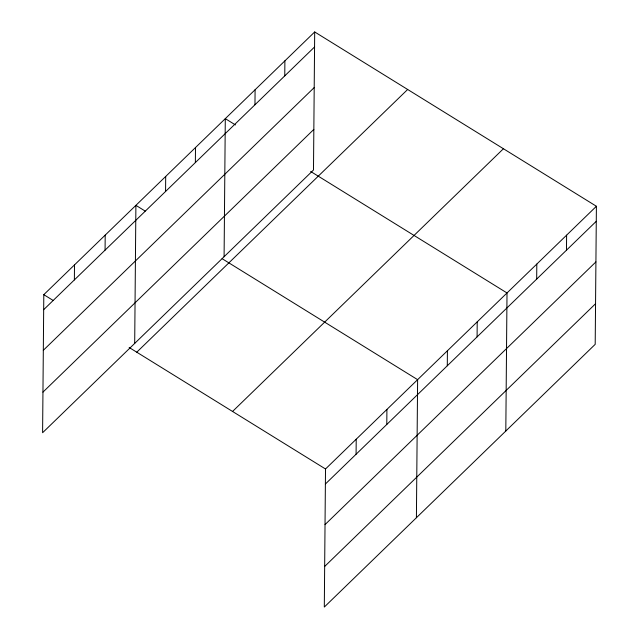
<?xml version="1.0" encoding="UTF-8"?>
<svg xmlns="http://www.w3.org/2000/svg" width="639" height="639" viewBox="0 0 639 639"><rect width="100%" height="100%" fill="white"/><g stroke="black" fill="none" stroke-linecap="round" stroke-linejoin="round"><path stroke-width="0.96" d="M314.692 31.95L43.803 294.667L42.597 432.731L313.485 170.014L314.692 31.95L596.403 206.269L595.197 344.333L324.308 607.05L325.515 468.986L596.403 206.269M74.372 279.922L74.499 264.889M105.068 250.145L105.203 235.12M134.693 343.407L135.899 205.343L145.197 211.094M165.565 191.468L165.701 176.444M195.366 162.57L195.494 147.545M224.089 256.71L225.295 118.646L235.44 124.924M254.961 104.772L255.097 89.748M284.762 75.873L284.89 60.849M356.083 454.233L356.219 439.209M386.787 424.464L386.914 409.439M416.412 517.726L417.618 379.662L222.108 258.683M447.284 365.788L447.42 350.763M477.085 336.889L477.213 321.864M505.808 431.029L507.015 292.966L310.658 171.468M536.68 279.091L536.808 264.067M566.474 250.192L566.609 235.168M43.668 309.691L314.556 46.974M43.316 350.3L314.204 87.575M42.949 392.13L313.837 129.413M136.762 352.193L407.658 89.476M232.548 411.46L503.436 148.743M325.387 484.011L596.275 221.294M325.027 524.611L595.923 261.894M324.668 566.45L595.556 303.733M43.803 294.667L53.093 300.418M129.158 347.488L325.515 468.986"/></g></svg>
